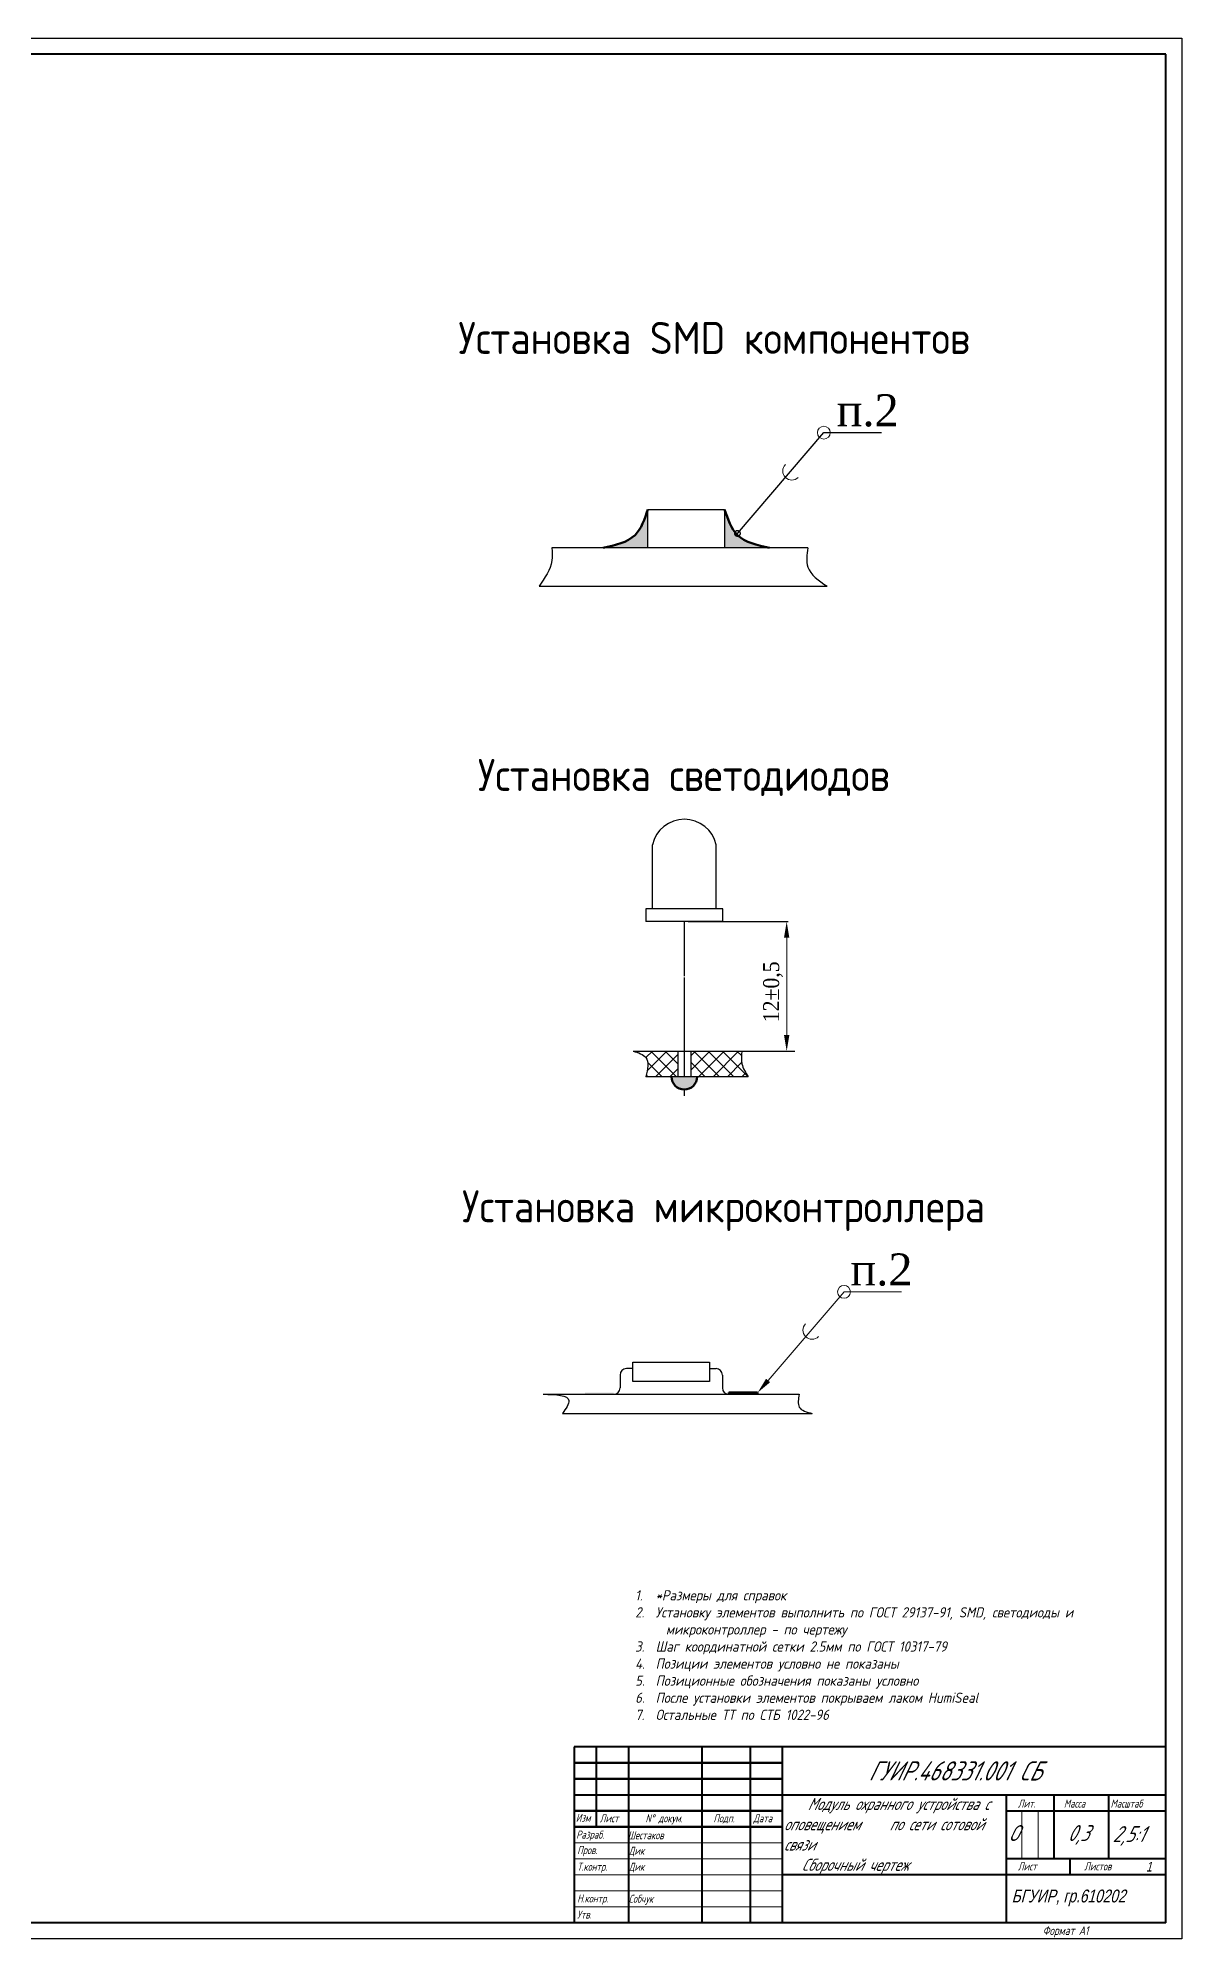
# Model space of a CAD drawing. Header units: millimetres. Extents: x 0 to 8800, y -367 to 2333.
# Drawn here: x 7577 to 7935, y 1739 to 2333 of the extents above; entities that cross this region are included whole.
import ezdxf

# ---------------------------------------------------------------- set-up
doc = ezdxf.new("R2010")
doc.units = ezdxf.units.MM
doc.header["$LTSCALE"] = 0.5
doc.linetypes.add('осевая2', pattern=[28.575, 19.05, -3.175, 3.175, -3.175])
doc.layers.get('0').update_dxf_attribs({"lineweight": 60})
doc.layers.add('1-оси', color=1, linetype='осевая2')
doc.layers.add('KONTUR', color=7, linetype='Continuous')
for name, color, linetype, lineweight in [('Основная', 7, 'Continuous', 40), ('основная-06', 2, 'Continuous', 60), ('текст', 7, 'Continuous', 30), ('тонкая', 7, 'Continuous', 20), ('тонкая-текст-02', 4, 'Continuous', 20)]:
    doc.layers.add(name, color=color, linetype=linetype, lineweight=lineweight)
doc.styles.add('2', font='times.ttf', dxfattribs={"width": 0.9, "height": 2.5})
doc.styles.add('3', font='times.ttf', dxfattribs={"height": 2.5})
doc.styles.add('ESKD', font='standarteskd.shx', dxfattribs={"width": 0.8, "oblique": 15})
doc.styles.get("Standard").update_dxf_attribs({"font": 'isocpeui.ttf', "width": 0.9})
doc.styles.add('стиль1', font='romans.shx', dxfattribs={"width": 0.75, "oblique": 15, "height": 3.5})
doc.dimstyles.new('ISO-25', dxfattribs={"dimtxt": 3.5, "dimasz": 3.5, "dimexe": 2, "dimexo": 0, "dimgap": 1, "dimtad": 1, "dimtoh": 1, "dimdec": 0, "dimtxsty": 'Standard', "dimcen": 2.5, "dimadec": 0, "dimazin": 0, "dimtfac": 1, "dimtdec": 0, "dimtmove": 0, "dimatfit": 3, "dimldrblk": 'DOTSMALL', "dimfxl": 1, "dimarcsym": 0})

# ---------------------------------------------------------------- blocks, each defined once
blk = doc.blocks.new('_DotSmall')
at = {"color": 0, "linetype": 'ByBlock', "const_width": 0.5}
blk.add_lwpolyline([(-0.0625, 0, 1), (0.0625, 0, 1)], format="xyb", close=True, dxfattribs=at)

msp = doc.modelspace()

# ---------------------------------------------------------------- hatches: boundary and pattern name
at = {"layer": 'основная-06'}
h = msp.add_hatch(color=0, dxfattribs=at)
edge = h.paths.add_edge_path()
edge.add_spline(control_points=[(7767.98, 2185.28), (7766.97, 2182.26), (7764.75, 2175.61), (7757.78, 2174.11), (7753.98, 2173.28)], knot_values=[0, 0, 0, 0, 4.472136, 9.857301, 9.857301, 9.857301, 9.857301], degree=3, periodic=0)
edge.add_line((7753.98, 2173.28), (7767.98, 2173.28))
edge.add_line((7767.98, 2173.28), (7767.98, 2185.28))
edge = h.paths.add_edge_path()
edge.add_spline(control_points=[(7805.98, 2173.28), (7802.17, 2174.11), (7795.21, 2175.61), (7792.99, 2182.26), (7791.98, 2185.28)], knot_values=[0, 0, 0, 0, 5.385165, 9.857301, 9.857301, 9.857301, 9.857301], degree=3, periodic=0)
edge.add_line((7791.98, 2185.28), (7791.98, 2173.28))
edge.add_line((7791.98, 2173.28), (7805.98, 2173.28))
at = {"layer": 'основная-06', "lineweight": 30}
h = msp.add_hatch(dxfattribs=at)
h.set_pattern_fill('ANSI37', color=0, style=0)
h.set_pattern_definition([(45, (6415.369, 1102.012), (-2.245064, 2.245064), []), (135, (6415.369, 1102.012), (-2.245064, -2.245064), [])])
edge = h.paths.add_edge_path()
edge.add_spline(control_points=[(7763.37, 2016.01), (7764.99, 2015.52), (7768.78, 2014.37), (7767.88, 2010.33), (7767.37, 2008.01)], knot_values=[0, 0, 0, 0, 4.472136, 10.472136, 10.472136, 10.472136, 10.472136], degree=3, periodic=0)
edge.add_line((7767.37, 2008.01), (7777.37, 2008.01))
edge.add_line((7777.37, 2008.01), (7777.37, 2016.01))
edge.add_line((7777.37, 2016.01), (7763.37, 2016.01))
edge = h.paths.add_edge_path()
edge.add_spline(control_points=[(7799.37, 2008.01), (7798.53, 2009.3), (7796.93, 2011.75), (7797.23, 2014.65), (7797.37, 2016.01)], knot_values=[0, 0, 0, 0, 4.472136, 8.472136, 8.472136, 8.472136, 8.472136], degree=3, periodic=0)
edge.add_line((7797.37, 2016.01), (7781.37, 2016.01))
edge.add_line((7781.37, 2016.01), (7781.37, 2008.01))
edge.add_line((7781.37, 2008.01), (7799.37, 2008.01))
at = {"layer": 'основная-06'}
for points in [[(7783.37, 2008.01), (7775.37, 2008.01, 1)], [(7757.29, 1909.29), (7748.29, 1909.29), (7748.29, 1908.79), (7757.29, 1908.79)], [(7802.29, 1909.29), (7793.29, 1909.29), (7793.29, 1908.79), (7802.29, 1908.79)]]:
    msp.add_hatch(color=0, dxfattribs=at).paths.add_polyline_path(points)

# ---------------------------------------------------------------- linework, layer by layer
for p, q in [((7809.92, 1793.58), (7744.92, 1793.58)), ((7809.92, 1788.58), (7744.92, 1788.58)), ((7809.92, 1778.58), (7744.92, 1778.58)), ((7809.92, 1773.58), (7744.92, 1773.58)), ((7879.92, 1743.58), (7879.92, 1743.58))]:
    msp.add_line(p, q)
at = {"layer": 'KONTUR'}
for p, q in [((7093.92, 2332.58), (7934.92, 2332.58)), ((7934.92, 2332.58), (7934.92, 1738.58)), ((7934.92, 1738.58), (7093.92, 1738.58))]:
    msp.add_line(p, q, dxfattribs=at)
at = {"layer": 'Основная'}
for p, q in [((7929.92, 2327.58), (7113.92, 2327.58)), ((7929.92, 1743.58), (7929.92, 2327.58)), ((7744.92, 1798.58), (7744.92, 1743.58)), ((7929.92, 1798.58), (7744.92, 1798.58)), ((7751.92, 1773.58), (7751.92, 1798.58)), ((7761.92, 1798.58), (7761.92, 1743.58)), ((7784.92, 1743.58), (7784.92, 1798.58)), ((7799.92, 1798.58), (7799.92, 1743.58)), ((7809.92, 1798.58), (7809.92, 1743.58)), ((7744.92, 1783.58), (7929.92, 1783.58)), ((7879.92, 1783.58), (7879.92, 1743.58)), ((7894.92, 1783.58), (7894.92, 1763.58)), ((7911.92, 1783.58), (7911.92, 1763.58)), ((7879.92, 1778.58), (7929.92, 1778.58)), ((7929.92, 1758.58), (7809.92, 1758.58)), ((7929.92, 1763.58), (7879.92, 1763.58)), ((7899.92, 1763.58), (7899.92, 1758.58)), ((7929.92, 1743.58), (7101.92, 1743.58))]:
    msp.add_line(p, q, dxfattribs=at)
at = {"layer": 'основная-06', "color": 0, "lineweight": 30}
for p, q in [((7817.98, 2173.28), (7737.98, 2173.28)), ((7733.98, 2161.28), (7823.98, 2161.28)), ((7769.38, 2060.47), (7769.38, 2080.47)), ((7789.38, 2060.47), (7789.38, 2080.47)), ((7791.38, 2060.47), (7767.38, 2060.47)), ((7767.38, 2060.47), (7767.38, 2056.47)), ((7791.38, 2056.47), (7767.38, 2056.47)), ((7779.38, 2039.47), (7779.38, 2056.47)), ((7791.38, 2056.47), (7791.38, 2060.47)), ((7779.37, 2039.01), (7779.37, 2008.01)), ((7763.37, 2016.01), (7797.37, 2016.01)), ((7777.37, 2016.01), (7777.37, 2008.01)), ((7781.37, 2016.01), (7781.37, 2008.01)), ((7799.37, 2008.01), (7767.37, 2008.01)), ((7779.37, 2004.01), (7779.37, 2002.01)), ((7759.29, 1914.79), (7759.29, 1910.79)), ((7763.29, 1916.79), (7761.29, 1916.79)), ((7787.29, 1916.79), (7789.29, 1916.79)), ((7791.29, 1914.79), (7791.29, 1910.79)), ((7735.29, 1908.79), (7815.29, 1908.79)), ((7741.29, 1902.79), (7819.29, 1902.79))]:
    msp.add_line(p, q, dxfattribs=at)
at = {"layer": 'основная-06', "color": 0}
for p, q in [((7793.29, 1908.79), (7793.29, 1909.29)), ((7793.29, 1909.29), (7802.29, 1909.29)), ((7802.29, 1909.29), (7802.29, 1908.79))]:
    msp.add_line(p, q, dxfattribs=at)
at = {"layer": 'основная-06', "color": 0, "lineweight": 30}
for points in [[(7767.98, 2185.28), (7791.98, 2185.28), (7791.98, 2173.28), (7767.98, 2173.28)], [(7763.29, 1918.79), (7787.29, 1918.79), (7787.29, 1912.79), (7763.29, 1912.79)]]:
    msp.add_lwpolyline(points, close=True, dxfattribs=at)
for centre, radius, start, end in [((7779.38, 2078.22), 10.25, 12.68038, 167.31962), ((7761.29, 1914.79), 2, 90, 180), ((7789.29, 1914.79), 2, 0, 90), ((7757.29, 1910.79), 2, 270, 0), ((7793.29, 1910.79), 2, 180, 270)]:
    msp.add_arc(centre, radius, start, end, dxfattribs=at)
at = {"layer": 'основная-06', "color": 0}
msp.add_arc((7779.37, 2008.01), 4, 180, 0, dxfattribs=at)
for points in [[(7767.98, 2185.28), (7763.98, 2177.28), (7753.98, 2173.28)], [(7791.98, 2185.28), (7795.98, 2177.28), (7805.98, 2173.28)]]:
    msp.add_spline(points, degree=3, dxfattribs=at)
at = {"layer": 'основная-06', "color": 0, "lineweight": 30}
for points in [[(7737.98, 2173.28), (7737.98, 2169.28), (7733.98, 2161.28)], [(7817.98, 2173.28), (7817.98, 2167.28), (7823.98, 2161.28)], [(7763.37, 2016.01), (7767.37, 2014.01), (7767.37, 2008.01)], [(7797.37, 2016.01), (7797.37, 2012.01), (7799.37, 2008.01)], [(7735.29, 1908.79), (7743.29, 1906.79), (7741.29, 1902.79)], [(7815.29, 1908.79), (7815.29, 1904.79), (7819.29, 1902.79)]]:
    msp.add_spline(points, degree=3, dxfattribs=at)
at = {"layer": 'тонкая'}
for p, q in [((7884.91, 1778.37), (7884.91, 1763.58)), ((7889.99, 1778.37), (7889.99, 1763.58)), ((7744.92, 1768.58), (7809.92, 1768.58)), ((7809.92, 1763.58), (7744.92, 1763.58)), ((7809.92, 1758.58), (7744.92, 1758.58))]:
    msp.add_line(p, q, dxfattribs=at)
for points in [[(7744.92, 1753.58), (7809.92, 1753.58)], [(7744.92, 1748.58), (7809.92, 1748.58)]]:
    msp.add_lwpolyline(points, dxfattribs=at)
at = {"layer": 'тонкая-текст-02', "color": 0, "lineweight": 30}
for p, q in [((7780.63, 2056.47), (7811.88, 2056.47)), ((7780.62, 2016.01), (7813.87, 2016.01))]:
    msp.add_line(p, q, dxfattribs=at)
at = {"layer": 'тонкая-текст-02', "color": 0}
msp.add_line((7811.37, 2021.01), (7811.37, 2051.47), dxfattribs=at)
msp.add_lwpolyline([(7805.55, 1913.09), (7829.29, 1940.79), (7847.29, 1940.79)], dxfattribs=at)
for centre in [(7822.98, 2209.28), (7829.29, 1940.79)]:
    msp.add_circle(centre, 2, dxfattribs=at)
for centre in [(7812.98, 2197.28), (7819.29, 1928.79)]:
    msp.add_arc(centre, 2.83, 135, 315, dxfattribs=at)
for points in [[(7810.54, 2051.47), (7812.2, 2051.47), (7811.37, 2056.47)], [(7810.54, 2021.01), (7812.2, 2021.01), (7811.37, 2016.01)], [(7806.18, 1912.54), (7802.29, 1909.29), (7804.92, 1913.63)]]:
    msp.add_solid(points, dxfattribs=at)

# ---------------------------------------------------------------- texts
at = {"insert": (7754.42, 1847.57), "char_height": 3.2, "width": 178.5786, "attachment_point": 1}
msp.add_mtext('\\pxi-3,l6,t5;1.^I*Размеры для справок\\P2.^IУстановку элементов выполнить по ГОСТ 29137-91, SMD, светодиоды и микроконтроллер - по чертежу\\P3.^IШаг координатной сетки 2.5мм по ГОСТ 10317-79\\P4.^IПозиции элементов условно не показаны\\P5.^IПозиционные обозначения показаны условно\\P6.^IПосле установки элементов покрываем лаком HumiSeal\\P7.^IОстальные ТТ по СТБ 1022-96', dxfattribs=at)
at = {"attachment_point": 1, "style": 'ESKD'}
for s, width, insert, char_height in [('{\\fGOST type B|b0|i1|c204|p34;ГУИР.468331.001 СБ}', 80.9667, (7836.93, 1794.1), 6), ('{\\fGOST type B|b0|i1|c204|p34;    Модуль охранного устройства с оповещением     по сети сотовой связи \\P   Сборочный чертеж}', 69.3571, (7810.52, 1782.67), 3.8), ('{\\fGOST type B|b0|i1|c204|p2;О}', 14.9252, (7880.7, 1774.17), 5), ('{\\fGOST type B|b0|i1|c204|p2;0,3}', 14.9252, (7899.14, 1774.17), 5), ('{\\fGOST type B|b0|i1|c204|p34;2,5\\fGOST type B|b0|i1|c0|p34;:\\fGOST type B|b0|i1|c204|p34;1}', 14.9252, (7913.22, 1773.86), 5)]:
    msp.add_mtext_dynamic_manual_height_columns(s, width=width, gutter_width=50, heights=[0], dxfattribs=dict(at, insert=insert, char_height=char_height))
at = {"color": 0, "insert": (7923.69, 1762.66), "char_height": 3, "attachment_point": 1, "style": 'ESKD'}
msp.add_mtext_dynamic_manual_height_columns('1', width=0.6173, gutter_width=50, heights=[0], dxfattribs=at)
at = {"layer": '1-оси', "color": 0, "insert": (7881.68, 1754.01), "char_height": 4, "attachment_point": 1, "style": 'ESKD'}
msp.add_mtext_dynamic_manual_height_columns('БГУИР, гр.610202', width=48.5954, gutter_width=50, heights=[0], dxfattribs=at)
at = {"layer": 'текст', "style": 'стиль1', "oblique": 15, "width": 0.75}
for s, height, p in [('Лит.', 2.5, (7883.64, 1779.64)), ('Масса', 2.5, (7898.02, 1779.64)), ('Масштаб', 2.5, (7912.61, 1779.64)), ('Изм', 2.5, (7745.47, 1775.19)), ('Лист', 2.5, (7752.95, 1775.04)), ('N%%d докум. ', 2.5, (7767.23, 1775.04)), ('Подп.', 2.5, (7788.48, 1775.04)), ('Дата', 2.5, (7800.93, 1775.04)), ('Разраб.', 2.5, (7745.59, 1769.94)), ('Шестаков', 2.5, (7761.72, 1769.73)), ('Пров.', 2.5, (7745.89, 1765.11)), ('Дик', 2.5, (7762.02, 1764.9)), ('Т.контр.', 2.5, (7745.89, 1759.91)), ('Дик', 2.5, (7762.02, 1759.9)), ('Лист', 2.5, (7883.64, 1760.03)), ('Листов', 2.5, (7904.37, 1760.03)), ('Н.контр.', 2.5, (7745.89, 1749.99)), ('Собчук', 2.5, (7762.02, 1749.9)), ('Утв.', 2.5, (7745.89, 1744.97)), ('Формат А1', 2.75, (7891.39, 1739.83))]:
    msp.add_text(s, height=height, dxfattribs=at).set_placement(p)
at = {"layer": 'тонкая-текст-02', "color": 0, "char_height": 10, "attachment_point": 1}
for s, insert, width, style in [('{\\fISOCPEUR|b0|i0|c204|p34;Установка \\fISOCPEUR|b0|i0|c0|p34;SMD \\fISOCPEUR|b0|i0|c204|p34;компонентов}', (7708.75, 2243.86), 170.8262, '2'), ('{\\fTimes New Roman|b0|i0|c204|p18;п.2}', (7826.98, 2221.28), 22, '3'), ('{\\fISOCPEUR|b0|i0|c204|p34;Установка светодиодов}', (7714.84, 2107.31), 140, '2'), ('{\\fISOCPEUR|b0|i0|c204|p34;Установка микроконтроллера}', (7709.9, 1972.52), 171.658, '2'), ('{\\fTimes New Roman|b0|i0|c204|p18;п.2}', (7831.29, 1952.79), 22, '3')]:
    msp.add_mtext(s, dxfattribs=dict(at, insert=insert, width=width, style=style))
at = {"layer": 'тонкая-текст-02', "color": 0, "insert": (7807.1, 2034.54), "char_height": 5, "attachment_point": 5, "rotation": 90}
msp.add_mtext('{\\fTimes New Roman|b0|i0|c204|p18;12\\fTimes New Roman|b0|i0|c0|p18;±\\fTimes New Roman|b0|i0|c204|p18;0,5}', dxfattribs=at)

# ---------------------------------------------------------------- leaders
at = {"layer": 'тонкая-текст-02', "color": 0}
msp.add_leader([(7795.98, 2177.78), (7822.98, 2209.28), (7840.98, 2209.28)], dimstyle='ISO-25', override={"dimgap": 0.625, "dimtad": 0}, dxfattribs=at)

doc.saveas('drawing.dxf')
